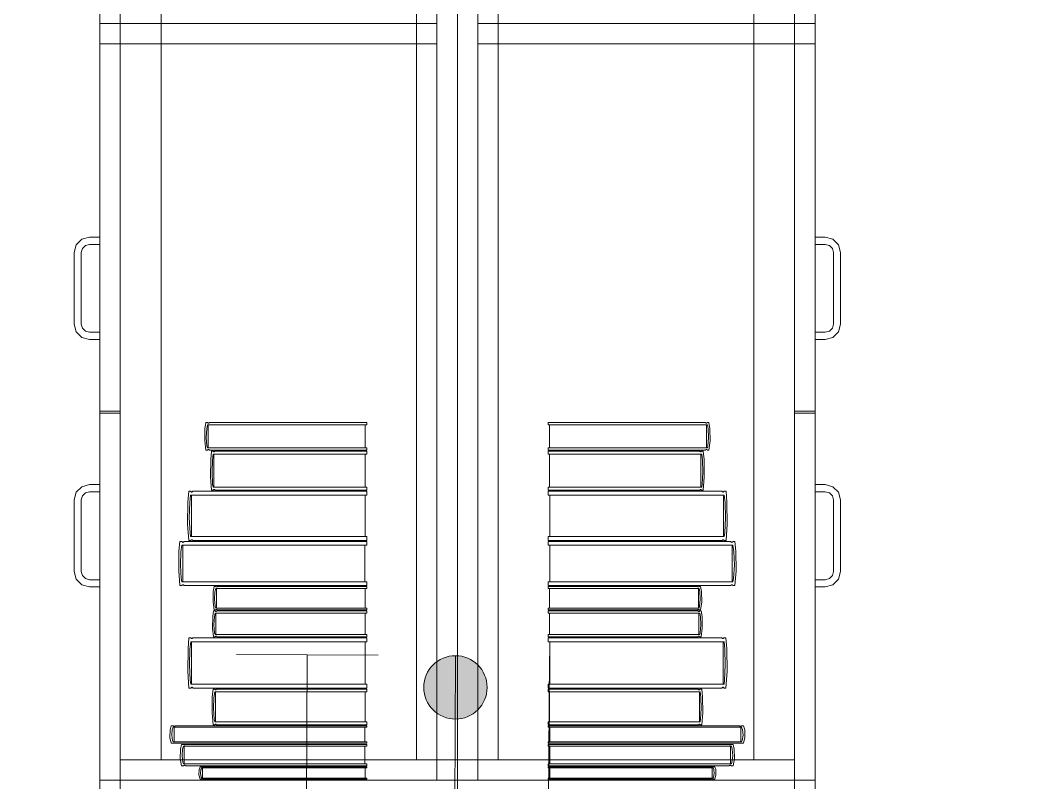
# Model space of a CAD drawing. Header units: inches. Extents: x -19 to 5698, y -728 to 92.
# Drawn here: x 19.242 to 20.234, y 13.83 to 14.575 of the extents above; entities that cross this region are included whole.
import ezdxf

# ---------------------------------------------------------------- set-up
doc = ezdxf.new("R2010")
doc.units = ezdxf.units.IN
doc.header["$MEASUREMENT"] = 0
doc.linetypes.add('HIDDEN', pattern=[0.375, 0.25, -0.125])
doc.linetypes.add('RAYITAS', pattern=[0.375, 0.25, -0.125])
for name, color, linetype, lineweight in [('00 conduct tomacorr', 120, 'HIDDEN', 30), ('T-TECHO-E', 150, 'Continuous', 20), ('TOMACORRIENTE', 22, 'RAYITAS', 9)]:
    doc.layers.add(name, color=color, linetype=linetype, lineweight=lineweight)
doc.layers.add('08 _ STR _ EXT _ 10 Vereda Exterior', color=7, linetype='Continuous')
doc.layers.add('Interior - Mobiliario', color=7, linetype='Continuous')

# ---------------------------------------------------------------- blocks, each defined once
blk = doc.blocks.new('a')
at = {"layer": 'TOMACORRIENTE', "ltscale": 0.05}
h = blk.add_hatch(color=4, dxfattribs=at)
edge = h.paths.add_edge_path()
edge.add_arc((0, 0.0752), 0.02106, 0, 360)
at = {"layer": 'TOMACORRIENTE', "color": 4}
for p, q in [((-0.14553, 0.09625), (-0.0515, 0.09625)), ((-0.09851, 0.09625), (-0.09851, -0.09657)), ((0, 0.09625), (0, -0.09625)), ((0.06232, -0.09625), (0.06232, 0.09625))]:
    blk.add_line(p, q, dxfattribs=at)
blk.add_circle((0, 0.0752), 0.02106, dxfattribs=at)
blk = doc.blocks.new('CABLE 3FACE')
at = {"layer": 'T-TECHO-E', "rotation": 59.94170052614085}
blk.add_blockref('a', (0, 0), dxfattribs=at)

msp = doc.modelspace()

# ---------------------------------------------------------------- hatches: boundary and pattern name
at = {"layer": '08 _ STR _ EXT _ 10 Vereda Exterior', "linetype": 'Continuous', "lineweight": 13}
h = msp.add_hatch(dxfattribs=at)
h.set_pattern_fill('RETÍCULA_100X100_0002', color=251, style=0, pattern_type=2)
h.set_pattern_definition([(360, (3.7574, 18.3027), (0, 2.53199), []), (90, (3.7574, 18.3027), (-3.6, 0), [])])
h.paths.add_polyline_path([(2.17, 3.62132), (4.29132, 1.5), (9.32, 1.5), (9.32, 6.5), (40.52, 6.5), (40.52, 1.5), (52.92, 1.5), (52.92, 19.08592), (51.56998, 19.08592), (51.56998, 7.2), (9.06996, 7.2), (9.06996, 7.85001), (6.52013, 7.85001, -0.414214), (6.27012, 8.10001), (6.27012, 8.85001, -0.414213), (6.52012, 9.10001), (9.06996, 9.10002), (9.06996, 12), (6.52013, 12, -0.414214), (6.27011, 12.25), (6.27007, 13, -0.414213), (6.52012, 13.25), (9.06996, 13.25001), (9.06996, 16.14999), (6.52008, 16.14999, -0.414214), (6.27012, 16.39999), (6.27008, 17.14999, -0.414213), (6.52008, 17.39999), (8.76997, 17.4), (8.77062, 21.04989), (2.17, 21.04989)])

# ---------------------------------------------------------------- linework, layer by layer
at = {"layer": 'Interior - Mobiliario', "color": 175, "linetype": 'Continuous', "lineweight": 13}
for p, q in [((19.31998, 13.8121), (19.31998, 15.3121)), ((19.66998, 15.3121), (19.66998, 13.8121)), ((19.66998, 15.3121), (19.66998, 13.8121)), ((20.01998, 13.8121), (20.01998, 15.3121)), ((19.31998, 15.2921), (19.31998, 13.8321)), ((19.31998, 15.2921), (19.31998, 13.8321)), ((19.33998, 15.2921), (19.33998, 13.8321)), ((19.33998, 15.2921), (19.33998, 13.8321)), ((19.33998, 15.2921), (19.33998, 13.8321)), ((19.64998, 13.8321), (19.64998, 15.2921)), ((19.64998, 13.8321), (19.64998, 15.2921)), ((19.64998, 15.2921), (19.64998, 13.8321)), ((19.64998, 13.8321), (19.64998, 15.2921)), ((19.64998, 13.8321), (19.64998, 15.2921)), ((19.64998, 13.8321), (19.64998, 15.2921)), ((19.66998, 13.8321), (19.66998, 15.2921)), ((19.66998, 13.8321), (19.66998, 15.2921)), ((19.66998, 13.8321), (19.66998, 15.2921)), ((19.66998, 13.8321), (19.66998, 15.2921)), ((19.66998, 13.8321), (19.66998, 15.2921)), ((19.66998, 13.8321), (19.66998, 15.2921)), ((19.68998, 13.8321), (19.68998, 15.2921)), ((19.68998, 13.8321), (19.68998, 15.2921)), ((19.68998, 15.2921), (19.68998, 13.8321)), ((19.68998, 13.8321), (19.68998, 15.2921)), ((19.68998, 13.8321), (19.68998, 15.2921)), ((19.68998, 13.8321), (19.68998, 15.2921)), ((19.99998, 15.2921), (19.99998, 13.8321)), ((19.99998, 15.2921), (19.99998, 13.8321)), ((19.99998, 15.2921), (19.99998, 13.8321)), ((20.01998, 15.2921), (20.01998, 13.8321)), ((20.01998, 15.2921), (20.01998, 13.8321)), ((19.33998, 15.2721), (19.33998, 13.8521)), ((19.37998, 13.8521), (19.37998, 15.2721)), ((19.62998, 15.2721), (19.62998, 13.8521)), ((19.66998, 13.8521), (19.66998, 15.2721)), ((19.66998, 13.8521), (19.66998, 15.2721)), ((19.70998, 15.2721), (19.70998, 13.8521)), ((19.95998, 13.8521), (19.95998, 15.2721)), ((19.99998, 15.2721), (19.99998, 13.8521)), ((19.31998, 14.5721), (19.31998, 14.9311)), ((19.33998, 14.5721), (19.33998, 14.9311)), ((19.99998, 14.5721), (19.99998, 14.9311)), ((20.01998, 14.5721), (20.01998, 14.9311)), ((19.31998, 14.5721), (19.64998, 14.5721)), ((19.31998, 14.5521), (19.31998, 14.5721)), ((19.64998, 14.5721), (19.31998, 14.5721)), ((19.31998, 14.5721), (19.31998, 14.5521)), ((19.64998, 14.5721), (19.31998, 14.5721)), ((19.31998, 14.5721), (19.31998, 14.5521)), ((19.31998, 14.5721), (19.33998, 14.5721)), ((19.64998, 14.5521), (19.64998, 14.5721)), ((19.64998, 14.5521), (19.64998, 14.5721)), ((19.64998, 14.5521), (19.64998, 14.5721)), ((19.68998, 14.5521), (19.68998, 14.5721)), ((20.01998, 14.5721), (19.68998, 14.5721)), ((19.68998, 14.5721), (20.01998, 14.5721)), ((19.68998, 14.5521), (19.68998, 14.5721)), ((19.68998, 14.5721), (20.01998, 14.5721)), ((19.68998, 14.5521), (19.68998, 14.5721)), ((20.01998, 14.5721), (19.99998, 14.5721)), ((20.01998, 14.5521), (20.01998, 14.5721)), ((20.01998, 14.5721), (20.01998, 14.5521)), ((20.01998, 14.5721), (20.01998, 14.5521)), ((19.31998, 14.5521), (19.64998, 14.5521)), ((19.31998, 14.5521), (19.64998, 14.5521)), ((19.31998, 14.5521), (19.64998, 14.5521)), ((19.31998, 14.5521), (19.31998, 14.1931)), ((19.31998, 14.5521), (19.33998, 14.5521)), ((19.33998, 14.5521), (19.33998, 14.1931)), ((20.01998, 14.5521), (19.68998, 14.5521)), ((20.01998, 14.5521), (19.68998, 14.5521)), ((20.01998, 14.5521), (19.68998, 14.5521)), ((19.99998, 14.5521), (19.99998, 14.1931)), ((20.01998, 14.5521), (19.99998, 14.5521)), ((20.01998, 14.5521), (20.01998, 14.1931)), ((19.29699, 14.3556), (19.30248, 14.36109)), ((19.30248, 14.36109), (19.30998, 14.3631)), ((19.30998, 14.3631), (19.31998, 14.3631)), ((19.31998, 14.3631), (19.31998, 14.3561)), ((20.02998, 14.3631), (20.01998, 14.3631)), ((20.01998, 14.3631), (20.01998, 14.3561)), ((20.03748, 14.36109), (20.02998, 14.3631)), ((20.04297, 14.3556), (20.03748, 14.36109)), ((19.29498, 14.3481), (19.29699, 14.3556)), ((19.30305, 14.3521), (19.30198, 14.3481)), ((19.30598, 14.35503), (19.30305, 14.3521)), ((19.30998, 14.3561), (19.30598, 14.35503)), ((19.31998, 14.3561), (19.30998, 14.3561)), ((20.01998, 14.3561), (20.02998, 14.3561)), ((20.02998, 14.3561), (20.03398, 14.35503)), ((20.03398, 14.35503), (20.03691, 14.3521)), ((20.03691, 14.3521), (20.03798, 14.3481)), ((20.04498, 14.3481), (20.04297, 14.3556)), ((19.29498, 14.2781), (19.29498, 14.3481)), ((19.30198, 14.3481), (19.30198, 14.2781)), ((20.03798, 14.3481), (20.03798, 14.2781)), ((20.04498, 14.2781), (20.04498, 14.3481)), ((19.29699, 14.2706), (19.29498, 14.2781)), ((19.30248, 14.26511), (19.29699, 14.2706)), ((19.30198, 14.2781), (19.30305, 14.2741)), ((19.30305, 14.2741), (19.30598, 14.27117)), ((19.30598, 14.27117), (19.30998, 14.2701)), ((20.03398, 14.27117), (20.02998, 14.2701)), ((20.03691, 14.2741), (20.03398, 14.27117)), ((20.03798, 14.2781), (20.03691, 14.2741)), ((20.03748, 14.26511), (20.04297, 14.2706)), ((20.04297, 14.2706), (20.04498, 14.2781)), ((19.30998, 14.2631), (19.30248, 14.26511)), ((19.30998, 14.2701), (19.31998, 14.2701)), ((19.31998, 14.2631), (19.30998, 14.2631)), ((19.31998, 14.2701), (19.31998, 14.2631)), ((20.02998, 14.2701), (20.01998, 14.2701)), ((20.01998, 14.2701), (20.01998, 14.2631)), ((20.01998, 14.2631), (20.02998, 14.2631)), ((20.02998, 14.2631), (20.03748, 14.26511)), ((19.31998, 14.1931), (19.33998, 14.1931)), ((19.31998, 13.8321), (19.31998, 14.1911)), ((19.31998, 14.1911), (19.33998, 14.1911)), ((19.33998, 13.8321), (19.33998, 14.1911)), ((20.01998, 14.1931), (19.99998, 14.1931)), ((19.99998, 13.8321), (19.99998, 14.1911)), ((20.01998, 14.1911), (19.99998, 14.1911)), ((20.01998, 13.8321), (20.01998, 14.1911)), ((19.42381, 14.18172), (19.42294, 14.17585)), ((19.42552, 14.18172), (19.42381, 14.18172)), ((19.42561, 14.18162), (19.42552, 14.18172)), ((19.42581, 14.18146), (19.42561, 14.18162)), ((19.42602, 14.18134), (19.42581, 14.18146)), ((19.42625, 14.18128), (19.42602, 14.18134)), ((19.42648, 14.18128), (19.42625, 14.18128)), ((19.42671, 14.18133), (19.42648, 14.18128)), ((19.42693, 14.18143), (19.42671, 14.18133)), ((19.42713, 14.18158), (19.42693, 14.18143)), ((19.42726, 14.18172), (19.42713, 14.18158)), ((19.58132, 14.18172), (19.42726, 14.18172)), ((19.58132, 14.17958), (19.58132, 14.18172)), ((19.75864, 14.17958), (19.75864, 14.18172)), ((19.75864, 14.18172), (19.9127, 14.18172)), ((19.9127, 14.18172), (19.91283, 14.18158)), ((19.91283, 14.18158), (19.91303, 14.18143)), ((19.91303, 14.18143), (19.91325, 14.18133)), ((19.91325, 14.18133), (19.91348, 14.18128)), ((19.91348, 14.18128), (19.91371, 14.18128)), ((19.91371, 14.18128), (19.91394, 14.18134)), ((19.91394, 14.18134), (19.91415, 14.18146)), ((19.91415, 14.18146), (19.91435, 14.18162)), ((19.91435, 14.18162), (19.91444, 14.18172)), ((19.91444, 14.18172), (19.91615, 14.18172)), ((19.91615, 14.18172), (19.91701, 14.17585)), ((19.42294, 14.17585), (19.42275, 14.16388)), ((19.42426, 14.16733), (19.42466, 14.17557)), ((19.42466, 14.17557), (19.42538, 14.17958)), ((19.42538, 14.17958), (19.58132, 14.17958)), ((19.42617, 14.17958), (19.42617, 14.15709)), ((19.57975, 14.15709), (19.57975, 14.17958)), ((19.91458, 14.17958), (19.75864, 14.17958)), ((19.76021, 14.15709), (19.76021, 14.17958)), ((19.91379, 14.17958), (19.91379, 14.15709)), ((19.9153, 14.17557), (19.91458, 14.17958)), ((19.9157, 14.16733), (19.9153, 14.17557)), ((19.91701, 14.17585), (19.91721, 14.16388)), ((19.42275, 14.16388), (19.42381, 14.15495)), ((19.42491, 14.15912), (19.42426, 14.16733)), ((19.91505, 14.15912), (19.9157, 14.16733)), ((19.91721, 14.16388), (19.91615, 14.15495)), ((19.42381, 14.15495), (19.42552, 14.15495)), ((19.42538, 14.15709), (19.42491, 14.15912)), ((19.58132, 14.15709), (19.42538, 14.15709)), ((19.42552, 14.15495), (19.42565, 14.1551)), ((19.42565, 14.1551), (19.42585, 14.15525)), ((19.42585, 14.15525), (19.42607, 14.15535)), ((19.42607, 14.15535), (19.4263, 14.1554)), ((19.4263, 14.1554), (19.42653, 14.15539)), ((19.42653, 14.15539), (19.42676, 14.15533)), ((19.42676, 14.15533), (19.42698, 14.15522)), ((19.42698, 14.15522), (19.42718, 14.15506)), ((19.42718, 14.15506), (19.42726, 14.15495)), ((19.42726, 14.15495), (19.58132, 14.15495)), ((19.42942, 14.15395), (19.42859, 14.14555)), ((19.43107, 14.15395), (19.42942, 14.15395)), ((19.43115, 14.1538), (19.43107, 14.15395)), ((19.43135, 14.15357), (19.43115, 14.1538)), ((19.43156, 14.15341), (19.43135, 14.15357)), ((19.43178, 14.15332), (19.43156, 14.15341)), ((19.432, 14.15331), (19.43178, 14.15332)), ((19.43222, 14.15338), (19.432, 14.15331)), ((19.43243, 14.15353), (19.43222, 14.15338)), ((19.43263, 14.15375), (19.43243, 14.15353)), ((19.43275, 14.15395), (19.43263, 14.15375)), ((19.58132, 14.15395), (19.43275, 14.15395)), ((19.58132, 14.15495), (19.58132, 14.15709)), ((19.58132, 14.15089), (19.58132, 14.15395)), ((19.75864, 14.15495), (19.75864, 14.15709)), ((19.75864, 14.15709), (19.91458, 14.15709)), ((19.9127, 14.15495), (19.75864, 14.15495)), ((19.75864, 14.15089), (19.75864, 14.15395)), ((19.75864, 14.15395), (19.90721, 14.15395)), ((19.90721, 14.15395), (19.90733, 14.15375)), ((19.90733, 14.15375), (19.90753, 14.15353)), ((19.90753, 14.15353), (19.90774, 14.15338)), ((19.90774, 14.15338), (19.90796, 14.15331)), ((19.90796, 14.15331), (19.90818, 14.15332)), ((19.90818, 14.15332), (19.9084, 14.15341)), ((19.9084, 14.15341), (19.90861, 14.15357)), ((19.90861, 14.15357), (19.90881, 14.1538)), ((19.90881, 14.1538), (19.90889, 14.15395)), ((19.90889, 14.15395), (19.91054, 14.15395)), ((19.91054, 14.15395), (19.91137, 14.14555)), ((19.91278, 14.15506), (19.9127, 14.15495)), ((19.91298, 14.15522), (19.91278, 14.15506)), ((19.9132, 14.15533), (19.91298, 14.15522)), ((19.91343, 14.15539), (19.9132, 14.15533)), ((19.91366, 14.1554), (19.91343, 14.15539)), ((19.91389, 14.15535), (19.91366, 14.1554)), ((19.91411, 14.15525), (19.91389, 14.15535)), ((19.91431, 14.1551), (19.91411, 14.15525)), ((19.91444, 14.15495), (19.91431, 14.1551)), ((19.91615, 14.15495), (19.91444, 14.15495)), ((19.91458, 14.15709), (19.91505, 14.15912)), ((19.42859, 14.14555), (19.4284, 14.12843)), ((19.42985, 14.13337), (19.43024, 14.14515)), ((19.43024, 14.14515), (19.43094, 14.15089)), ((19.43094, 14.15089), (19.58132, 14.15089)), ((19.4317, 14.15089), (19.4317, 14.11872)), ((19.5798, 14.11872), (19.5798, 14.15089)), ((19.90902, 14.15089), (19.75864, 14.15089)), ((19.76016, 14.11872), (19.76016, 14.15089)), ((19.90826, 14.15089), (19.90826, 14.11872)), ((19.90972, 14.14515), (19.90902, 14.15089)), ((19.91011, 14.13337), (19.90972, 14.14515)), ((19.91137, 14.14555), (19.91156, 14.12843)), ((19.43049, 14.12162), (19.42985, 14.13337)), ((19.90947, 14.12162), (19.91011, 14.13337)), ((19.4284, 14.12843), (19.42942, 14.11566)), ((19.43094, 14.11872), (19.43049, 14.12162)), ((19.90902, 14.11872), (19.90947, 14.12162)), ((19.91156, 14.12843), (19.91054, 14.11566)), ((19.29699, 14.1136), (19.29498, 14.1061)), ((19.30248, 14.11909), (19.29699, 14.1136)), ((19.30998, 14.1211), (19.30248, 14.11909)), ((19.30305, 14.1101), (19.30598, 14.11303)), ((19.30598, 14.11303), (19.30998, 14.1141)), ((19.31998, 14.1211), (19.30998, 14.1211)), ((19.30998, 14.1141), (19.31998, 14.1141)), ((19.31998, 14.1141), (19.31998, 14.1211)), ((19.40715, 14.11466), (19.4062, 14.10407)), ((19.40905, 14.11466), (19.40715, 14.11466)), ((19.40914, 14.11447), (19.40905, 14.11466)), ((19.40936, 14.11418), (19.40914, 14.11447)), ((19.4096, 14.11397), (19.40936, 14.11418)), ((19.40985, 14.11386), (19.4096, 14.11397)), ((19.41011, 14.11385), (19.40985, 14.11386)), ((19.41036, 14.11394), (19.41011, 14.11385)), ((19.41061, 14.11412), (19.41036, 14.11394)), ((19.41083, 14.1144), (19.41061, 14.11412)), ((19.41098, 14.11466), (19.41083, 14.1144)), ((19.58132, 14.11466), (19.41098, 14.11466)), ((19.42942, 14.11566), (19.43107, 14.11566)), ((19.58132, 14.11872), (19.43094, 14.11872)), ((19.43107, 14.11566), (19.4312, 14.11586)), ((19.4312, 14.11586), (19.43139, 14.11608)), ((19.43139, 14.11608), (19.4316, 14.11623)), ((19.4316, 14.11623), (19.43182, 14.1163)), ((19.43182, 14.1163), (19.43205, 14.11629)), ((19.43205, 14.11629), (19.43227, 14.1162)), ((19.43227, 14.1162), (19.43248, 14.11604)), ((19.43248, 14.11604), (19.43267, 14.11581)), ((19.43267, 14.11581), (19.43275, 14.11566)), ((19.43275, 14.11566), (19.58132, 14.11566)), ((19.58132, 14.11566), (19.58132, 14.11872)), ((19.58132, 14.1108), (19.58132, 14.11466)), ((19.75864, 14.11566), (19.75864, 14.11872)), ((19.75864, 14.11872), (19.90902, 14.11872)), ((19.90721, 14.11566), (19.75864, 14.11566)), ((19.75864, 14.1108), (19.75864, 14.11466)), ((19.75864, 14.11466), (19.92898, 14.11466)), ((19.90729, 14.11581), (19.90721, 14.11566)), ((19.90748, 14.11604), (19.90729, 14.11581)), ((19.90769, 14.1162), (19.90748, 14.11604)), ((19.90791, 14.11629), (19.90769, 14.1162)), ((19.90814, 14.1163), (19.90791, 14.11629)), ((19.90836, 14.11623), (19.90814, 14.1163)), ((19.90857, 14.11608), (19.90836, 14.11623)), ((19.90876, 14.11586), (19.90857, 14.11608)), ((19.90889, 14.11566), (19.90876, 14.11586)), ((19.91054, 14.11566), (19.90889, 14.11566)), ((19.92898, 14.11466), (19.92913, 14.1144)), ((19.92913, 14.1144), (19.92935, 14.11412)), ((19.92935, 14.11412), (19.9296, 14.11394)), ((19.9296, 14.11394), (19.92985, 14.11385)), ((19.92985, 14.11385), (19.93011, 14.11386)), ((19.93011, 14.11386), (19.93036, 14.11397)), ((19.93036, 14.11397), (19.9306, 14.11418)), ((19.9306, 14.11418), (19.93082, 14.11447)), ((19.93082, 14.11447), (19.93091, 14.11466)), ((19.93091, 14.11466), (19.93281, 14.11466)), ((19.93281, 14.11466), (19.93376, 14.10407)), ((20.01998, 14.1211), (20.02998, 14.1211)), ((20.01998, 14.1141), (20.01998, 14.1211)), ((20.02998, 14.1141), (20.01998, 14.1141)), ((20.02998, 14.1211), (20.03748, 14.11909)), ((20.03398, 14.11303), (20.02998, 14.1141)), ((20.03691, 14.1101), (20.03398, 14.11303)), ((20.03748, 14.11909), (20.04297, 14.1136)), ((20.04297, 14.1136), (20.04498, 14.1061)), ((19.29498, 14.1061), (19.29498, 14.0361)), ((19.30198, 14.1061), (19.30305, 14.1101)), ((19.30198, 14.0361), (19.30198, 14.1061)), ((19.4062, 14.10407), (19.40598, 14.08249)), ((19.40765, 14.08871), (19.40809, 14.10357)), ((19.40809, 14.10357), (19.40889, 14.1108)), ((19.40889, 14.1108), (19.58132, 14.1108)), ((19.40977, 14.1108), (19.40977, 14.07025)), ((19.57958, 14.07025), (19.57958, 14.1108)), ((19.93107, 14.1108), (19.75864, 14.1108)), ((19.76038, 14.07025), (19.76038, 14.1108)), ((19.93019, 14.1108), (19.93019, 14.07025)), ((19.93187, 14.10357), (19.93107, 14.1108)), ((19.93231, 14.08871), (19.93187, 14.10357)), ((19.93376, 14.10407), (19.93398, 14.08249)), ((20.03798, 14.1061), (20.03691, 14.1101)), ((20.03798, 14.0361), (20.03798, 14.1061)), ((20.04498, 14.1061), (20.04498, 14.0361)), ((19.40598, 14.08249), (19.40715, 14.06639)), ((19.40838, 14.07391), (19.40765, 14.08871)), ((19.93158, 14.07391), (19.93231, 14.08871)), ((19.93398, 14.08249), (19.93281, 14.06639)), ((19.40889, 14.07025), (19.40838, 14.07391)), ((19.93107, 14.07025), (19.93158, 14.07391)), ((19.39849, 14.06539), (19.39749, 14.05598)), ((19.40048, 14.06539), (19.39849, 14.06539)), ((19.39948, 14.05553), (19.40032, 14.06196)), ((19.40032, 14.06196), (19.58132, 14.06196)), ((19.40058, 14.06523), (19.40048, 14.06539)), ((19.40081, 14.06497), (19.40058, 14.06523)), ((19.40106, 14.06478), (19.40081, 14.06497)), ((19.40133, 14.06469), (19.40106, 14.06478)), ((19.40123, 14.06196), (19.40123, 14.02591)), ((19.4016, 14.06468), (19.40133, 14.06469)), ((19.40186, 14.06476), (19.4016, 14.06468)), ((19.40212, 14.06492), (19.40186, 14.06476)), ((19.40235, 14.06516), (19.40212, 14.06492)), ((19.4025, 14.06539), (19.40235, 14.06516)), ((19.58132, 14.06539), (19.4025, 14.06539)), ((19.40715, 14.06639), (19.40905, 14.06639)), ((19.58132, 14.07025), (19.40889, 14.07025)), ((19.40905, 14.06639), (19.40919, 14.06665)), ((19.40919, 14.06665), (19.40941, 14.06693)), ((19.40941, 14.06693), (19.40966, 14.06711)), ((19.40966, 14.06711), (19.40991, 14.0672)), ((19.40991, 14.0672), (19.41017, 14.06719)), ((19.41017, 14.06719), (19.41042, 14.06708)), ((19.41042, 14.06708), (19.41066, 14.06687)), ((19.41066, 14.06687), (19.41088, 14.06658)), ((19.41088, 14.06658), (19.41098, 14.06639)), ((19.41098, 14.06639), (19.58132, 14.06639)), ((19.57949, 14.02591), (19.57949, 14.06196)), ((19.58132, 14.06639), (19.58132, 14.07025)), ((19.58132, 14.06196), (19.58132, 14.06539)), ((19.75864, 14.06639), (19.75864, 14.07025)), ((19.75864, 14.07025), (19.93107, 14.07025)), ((19.92898, 14.06639), (19.75864, 14.06639)), ((19.75864, 14.06196), (19.75864, 14.06539)), ((19.75864, 14.06539), (19.93746, 14.06539)), ((19.93964, 14.06196), (19.75864, 14.06196)), ((19.76047, 14.02591), (19.76047, 14.06196)), ((19.92908, 14.06658), (19.92898, 14.06639)), ((19.9293, 14.06687), (19.92908, 14.06658)), ((19.92954, 14.06708), (19.9293, 14.06687)), ((19.92979, 14.06719), (19.92954, 14.06708)), ((19.93005, 14.0672), (19.92979, 14.06719)), ((19.9303, 14.06711), (19.93005, 14.0672)), ((19.93055, 14.06693), (19.9303, 14.06711)), ((19.93077, 14.06665), (19.93055, 14.06693)), ((19.93091, 14.06639), (19.93077, 14.06665)), ((19.93281, 14.06639), (19.93091, 14.06639)), ((19.93746, 14.06539), (19.93761, 14.06516)), ((19.93761, 14.06516), (19.93784, 14.06492)), ((19.93784, 14.06492), (19.9381, 14.06476)), ((19.9381, 14.06476), (19.93836, 14.06468)), ((19.93836, 14.06468), (19.93863, 14.06469)), ((19.93863, 14.06469), (19.9389, 14.06478)), ((19.93873, 14.06196), (19.93873, 14.02591)), ((19.9389, 14.06478), (19.93915, 14.06497)), ((19.93915, 14.06497), (19.93938, 14.06523)), ((19.93938, 14.06523), (19.93948, 14.06539)), ((19.93948, 14.06539), (19.94147, 14.06539)), ((19.94048, 14.05553), (19.93964, 14.06196)), ((19.94147, 14.06539), (19.94247, 14.05598)), ((19.39749, 14.05598), (19.39726, 14.03679)), ((19.39901, 14.04232), (19.39948, 14.05553)), ((19.94095, 14.04232), (19.94048, 14.05553)), ((19.94247, 14.05598), (19.9427, 14.03679)), ((19.39978, 14.02917), (19.39901, 14.04232)), ((19.94018, 14.02917), (19.94095, 14.04232)), ((19.29498, 14.0361), (19.29699, 14.0286)), ((19.30305, 14.0321), (19.30198, 14.0361)), ((19.39726, 14.03679), (19.39849, 14.02248)), ((19.9427, 14.03679), (19.94147, 14.02248)), ((20.03691, 14.0321), (20.03798, 14.0361)), ((20.04498, 14.0361), (20.04297, 14.0286)), ((19.29699, 14.0286), (19.30248, 14.02311)), ((19.30248, 14.02311), (19.30998, 14.0211)), ((19.30598, 14.02917), (19.30305, 14.0321)), ((19.30998, 14.0281), (19.30598, 14.02917)), ((19.31998, 14.0281), (19.30998, 14.0281)), ((19.31998, 14.0211), (19.31998, 14.0281)), ((19.39849, 14.02248), (19.40048, 14.02248)), ((19.40032, 14.02591), (19.39978, 14.02917)), ((19.58132, 14.02591), (19.40032, 14.02591)), ((19.40048, 14.02248), (19.40063, 14.02271)), ((19.40063, 14.02271), (19.40086, 14.02295)), ((19.40086, 14.02295), (19.40112, 14.02312)), ((19.40112, 14.02312), (19.40139, 14.0232)), ((19.40139, 14.0232), (19.40166, 14.02318)), ((19.40166, 14.02318), (19.40192, 14.02309)), ((19.40192, 14.02309), (19.40217, 14.02291)), ((19.40217, 14.02291), (19.4024, 14.02264)), ((19.4024, 14.02264), (19.4025, 14.02248)), ((19.4025, 14.02248), (19.58132, 14.02248)), ((19.58132, 14.02248), (19.58132, 14.02591)), ((19.75864, 14.02248), (19.75864, 14.02591)), ((19.75864, 14.02591), (19.93964, 14.02591)), ((19.93746, 14.02248), (19.75864, 14.02248)), ((19.93756, 14.02264), (19.93746, 14.02248)), ((19.93779, 14.02291), (19.93756, 14.02264)), ((19.93804, 14.02309), (19.93779, 14.02291)), ((19.9383, 14.02318), (19.93804, 14.02309)), ((19.93857, 14.0232), (19.9383, 14.02318)), ((19.93884, 14.02312), (19.93857, 14.0232)), ((19.9391, 14.02295), (19.93884, 14.02312)), ((19.93933, 14.02271), (19.9391, 14.02295)), ((19.93948, 14.02248), (19.93933, 14.02271)), ((19.94147, 14.02248), (19.93948, 14.02248)), ((19.93964, 14.02591), (19.94018, 14.02917)), ((20.01998, 14.0281), (20.02998, 14.0281)), ((20.01998, 14.0211), (20.01998, 14.0281)), ((20.02998, 14.0281), (20.03398, 14.02917)), ((20.03748, 14.02311), (20.02998, 14.0211)), ((20.03398, 14.02917), (20.03691, 14.0321)), ((20.04297, 14.0286), (20.03748, 14.02311)), ((19.30998, 14.0211), (19.31998, 14.0211)), ((19.43115, 14.01645), (19.43096, 14.00619)), ((19.43197, 14.02148), (19.43115, 14.01645)), ((19.43359, 14.02148), (19.43197, 14.02148)), ((19.43239, 14.00915), (19.43277, 14.01621)), ((19.43277, 14.01621), (19.43346, 14.01964)), ((19.43346, 14.01964), (19.58132, 14.01964)), ((19.43367, 14.02139), (19.43359, 14.02148)), ((19.43386, 14.02125), (19.43367, 14.02139)), ((19.43407, 14.02115), (19.43386, 14.02125)), ((19.43428, 14.0211), (19.43407, 14.02115)), ((19.43421, 14.01964), (19.43421, 14.00038)), ((19.4345, 14.02109), (19.43428, 14.0211)), ((19.43472, 14.02114), (19.4345, 14.02109)), ((19.43493, 14.02122), (19.43472, 14.02114)), ((19.43512, 14.02135), (19.43493, 14.02122)), ((19.43524, 14.02148), (19.43512, 14.02135)), ((19.58132, 14.02148), (19.43524, 14.02148)), ((19.57983, 14.00038), (19.57983, 14.01964)), ((19.58132, 14.01964), (19.58132, 14.02148)), ((19.75864, 14.01964), (19.75864, 14.02148)), ((19.75864, 14.02148), (19.90471, 14.02148)), ((19.9065, 14.01964), (19.75864, 14.01964)), ((19.76013, 14.00038), (19.76013, 14.01964)), ((19.90471, 14.02148), (19.90484, 14.02135)), ((19.90484, 14.02135), (19.90503, 14.02122)), ((19.90503, 14.02122), (19.90524, 14.02114)), ((19.90524, 14.02114), (19.90546, 14.02109)), ((19.90546, 14.02109), (19.90568, 14.0211)), ((19.90568, 14.0211), (19.90589, 14.02115)), ((19.90575, 14.01964), (19.90575, 14.00038)), ((19.90589, 14.02115), (19.9061, 14.02125)), ((19.9061, 14.02125), (19.90629, 14.02139)), ((19.90629, 14.02139), (19.90637, 14.02148)), ((19.90637, 14.02148), (19.90799, 14.02148)), ((19.90719, 14.01621), (19.9065, 14.01964)), ((19.90757, 14.00915), (19.90719, 14.01621)), ((19.90799, 14.02148), (19.90881, 14.01645)), ((19.90881, 14.01645), (19.909, 14.00619)), ((20.02998, 14.0211), (20.01998, 14.0211)), ((19.43096, 14.00619), (19.43197, 13.99854)), ((19.43302, 14.00212), (19.43239, 14.00915)), ((19.90694, 14.00212), (19.90757, 14.00915)), ((19.909, 14.00619), (19.90799, 13.99854)), ((19.43134, 13.99754), (19.43052, 13.99203)), ((19.43297, 13.99754), (19.43134, 13.99754)), ((19.43197, 13.99854), (19.43359, 13.99854)), ((19.43215, 13.99177), (19.43284, 13.99553)), ((19.43284, 13.99553), (19.58132, 13.99553)), ((19.43306, 13.99745), (19.43297, 13.99754)), ((19.43346, 14.00038), (19.43302, 14.00212)), ((19.43325, 13.99729), (19.43306, 13.99745)), ((19.43345, 13.99719), (19.43325, 13.99729)), ((19.43367, 13.99713), (19.43345, 13.99719)), ((19.58132, 14.00038), (19.43346, 14.00038)), ((19.43359, 13.99854), (19.43371, 13.99867)), ((19.43359, 13.99553), (19.43359, 13.97443)), ((19.43389, 13.99712), (19.43367, 13.99713)), ((19.43371, 13.99867), (19.43391, 13.9988)), ((19.43411, 13.99717), (19.43389, 13.99712)), ((19.43391, 13.9988), (19.43411, 13.99888)), ((19.43411, 13.99888), (19.43433, 13.99893)), ((19.43432, 13.99726), (19.43411, 13.99717)), ((19.43451, 13.99741), (19.43432, 13.99726)), ((19.43433, 13.99893), (19.43455, 13.99892)), ((19.43464, 13.99754), (19.43451, 13.99741)), ((19.43455, 13.99892), (19.43477, 13.99887)), ((19.58132, 13.99754), (19.43464, 13.99754)), ((19.43477, 13.99887), (19.43497, 13.99877)), ((19.43497, 13.99877), (19.43516, 13.99863)), ((19.43516, 13.99863), (19.43524, 13.99854)), ((19.43524, 13.99854), (19.58132, 13.99854)), ((19.57982, 13.97443), (19.57982, 13.99553)), ((19.58132, 13.99854), (19.58132, 14.00038)), ((19.58132, 13.99553), (19.58132, 13.99754)), ((19.75864, 13.99854), (19.75864, 14.00038)), ((19.75864, 14.00038), (19.9065, 14.00038)), ((19.90471, 13.99854), (19.75864, 13.99854)), ((19.75864, 13.99553), (19.75864, 13.99754)), ((19.75864, 13.99754), (19.90532, 13.99754)), ((19.90712, 13.99553), (19.75864, 13.99553)), ((19.76014, 13.97443), (19.76014, 13.99553)), ((19.9048, 13.99863), (19.90471, 13.99854)), ((19.90499, 13.99877), (19.9048, 13.99863)), ((19.90519, 13.99887), (19.90499, 13.99877)), ((19.90541, 13.99892), (19.90519, 13.99887)), ((19.90532, 13.99754), (19.90545, 13.99741)), ((19.90563, 13.99893), (19.90541, 13.99892)), ((19.90545, 13.99741), (19.90564, 13.99726)), ((19.90584, 13.99888), (19.90563, 13.99893)), ((19.90564, 13.99726), (19.90585, 13.99717)), ((19.90605, 13.9988), (19.90584, 13.99888)), ((19.90585, 13.99717), (19.90607, 13.99712)), ((19.90625, 13.99867), (19.90605, 13.9988)), ((19.90607, 13.99712), (19.90629, 13.99713)), ((19.90637, 13.99854), (19.90625, 13.99867)), ((19.90629, 13.99713), (19.90651, 13.99719)), ((19.90799, 13.99854), (19.90637, 13.99854)), ((19.90637, 13.99553), (19.90637, 13.97443)), ((19.9065, 14.00038), (19.90694, 14.00212)), ((19.90651, 13.99719), (19.90671, 13.99729)), ((19.90671, 13.99729), (19.9069, 13.99745)), ((19.9069, 13.99745), (19.90699, 13.99754)), ((19.90699, 13.99754), (19.90862, 13.99754)), ((19.9078, 13.99177), (19.90712, 13.99553)), ((19.90862, 13.99754), (19.90944, 13.99203)), ((19.43052, 13.99203), (19.43034, 13.9808)), ((19.43177, 13.98404), (19.43215, 13.99177)), ((19.4324, 13.97634), (19.43177, 13.98404)), ((19.90756, 13.97634), (19.90819, 13.98404)), ((19.90819, 13.98404), (19.9078, 13.99177)), ((19.90944, 13.99203), (19.90962, 13.9808)), ((19.43034, 13.9808), (19.43134, 13.97243)), ((19.43284, 13.97443), (19.4324, 13.97634)), ((19.58132, 13.97443), (19.43284, 13.97443)), ((19.4331, 13.97256), (19.43329, 13.9727)), ((19.43329, 13.9727), (19.4335, 13.9728)), ((19.4335, 13.9728), (19.43372, 13.97284)), ((19.43372, 13.97284), (19.43394, 13.97284)), ((19.43394, 13.97284), (19.43416, 13.97278)), ((19.43416, 13.97278), (19.43436, 13.97268)), ((19.43436, 13.97268), (19.43455, 13.97252)), ((19.58132, 13.97243), (19.58132, 13.97443)), ((19.75864, 13.97243), (19.75864, 13.97443)), ((19.75864, 13.97443), (19.90712, 13.97443)), ((19.9056, 13.97268), (19.90541, 13.97252)), ((19.9058, 13.97278), (19.9056, 13.97268)), ((19.90602, 13.97284), (19.9058, 13.97278)), ((19.90624, 13.97284), (19.90602, 13.97284)), ((19.90646, 13.9728), (19.90624, 13.97284)), ((19.90667, 13.9727), (19.90646, 13.9728)), ((19.90686, 13.97256), (19.90667, 13.9727)), ((19.90712, 13.97443), (19.90756, 13.97634)), ((19.90962, 13.9808), (19.90862, 13.97243)), ((19.40733, 13.97143), (19.40638, 13.96061)), ((19.40922, 13.97143), (19.40733, 13.97143)), ((19.40827, 13.9601), (19.40907, 13.96748)), ((19.40907, 13.96748), (19.58132, 13.96748)), ((19.40932, 13.97123), (19.40922, 13.97143)), ((19.40954, 13.97093), (19.40932, 13.97123)), ((19.40978, 13.97072), (19.40954, 13.97093)), ((19.41003, 13.97061), (19.40978, 13.97072)), ((19.40994, 13.96748), (19.40994, 13.92606)), ((19.41029, 13.9706), (19.41003, 13.97061)), ((19.41054, 13.97069), (19.41029, 13.9706)), ((19.41078, 13.97088), (19.41054, 13.97069)), ((19.41101, 13.97116), (19.41078, 13.97088)), ((19.41115, 13.97143), (19.41101, 13.97116)), ((19.58132, 13.97143), (19.41115, 13.97143)), ((19.43134, 13.97243), (19.43297, 13.97243)), ((19.43297, 13.97243), (19.4331, 13.97256)), ((19.43455, 13.97252), (19.43464, 13.97243)), ((19.43464, 13.97243), (19.58132, 13.97243)), ((19.57958, 13.92606), (19.57958, 13.96748)), ((19.58132, 13.96748), (19.58132, 13.97143)), ((19.90532, 13.97243), (19.75864, 13.97243)), ((19.75864, 13.96748), (19.75864, 13.97143)), ((19.75864, 13.97143), (19.92881, 13.97143)), ((19.93089, 13.96748), (19.75864, 13.96748)), ((19.76038, 13.92606), (19.76038, 13.96748)), ((19.90541, 13.97252), (19.90532, 13.97243)), ((19.90699, 13.97243), (19.90686, 13.97256)), ((19.90862, 13.97243), (19.90699, 13.97243)), ((19.92881, 13.97143), (19.92895, 13.97116)), ((19.92895, 13.97116), (19.92918, 13.97088)), ((19.92918, 13.97088), (19.92942, 13.97069)), ((19.92942, 13.97069), (19.92967, 13.9706)), ((19.92967, 13.9706), (19.92993, 13.97061)), ((19.92993, 13.97061), (19.93018, 13.97072)), ((19.93002, 13.96748), (19.93002, 13.92606)), ((19.93018, 13.97072), (19.93042, 13.97093)), ((19.93042, 13.97093), (19.93064, 13.97123)), ((19.93064, 13.97123), (19.93074, 13.97143)), ((19.93074, 13.97143), (19.93263, 13.97143)), ((19.93169, 13.9601), (19.93089, 13.96748)), ((19.93263, 13.97143), (19.93358, 13.96061)), ((19.40638, 13.96061), (19.40616, 13.93856)), ((19.40783, 13.94492), (19.40827, 13.9601)), ((19.93213, 13.94492), (19.93169, 13.9601)), ((19.93358, 13.96061), (19.93379, 13.93856)), ((19.40856, 13.9298), (19.40783, 13.94492)), ((19.9314, 13.9298), (19.93213, 13.94492)), ((19.40616, 13.93856), (19.40733, 13.92212)), ((19.93379, 13.93856), (19.93263, 13.92212)), ((19.40907, 13.92606), (19.40856, 13.9298)), ((19.58132, 13.92606), (19.40907, 13.92606)), ((19.58132, 13.92212), (19.58132, 13.92606)), ((19.75864, 13.92212), (19.75864, 13.92606)), ((19.75864, 13.92606), (19.93089, 13.92606)), ((19.93089, 13.92606), (19.9314, 13.9298)), ((19.40733, 13.92212), (19.40922, 13.92212)), ((19.40922, 13.92212), (19.40937, 13.92238)), ((19.40937, 13.92238), (19.40959, 13.92267)), ((19.40959, 13.92267), (19.40984, 13.92285)), ((19.40984, 13.92285), (19.41009, 13.92294)), ((19.41009, 13.92294), (19.41035, 13.92293)), ((19.41035, 13.92293), (19.4106, 13.92282)), ((19.4106, 13.92282), (19.41084, 13.92261)), ((19.41084, 13.92261), (19.41105, 13.92231)), ((19.41105, 13.92231), (19.41115, 13.92212)), ((19.41115, 13.92212), (19.58132, 13.92212)), ((19.43014, 13.91346), (19.42996, 13.89784)), ((19.43097, 13.92112), (19.43014, 13.91346)), ((19.4326, 13.92112), (19.43097, 13.92112)), ((19.43178, 13.91309), (19.43247, 13.91833)), ((19.43247, 13.91833), (19.58132, 13.91833)), ((19.43268, 13.92098), (19.4326, 13.92112)), ((19.43287, 13.92077), (19.43268, 13.92098)), ((19.43308, 13.92062), (19.43287, 13.92077)), ((19.4333, 13.92054), (19.43308, 13.92062)), ((19.43322, 13.91833), (19.43322, 13.88899)), ((19.43352, 13.92054), (19.4333, 13.92054)), ((19.43374, 13.9206), (19.43352, 13.92054)), ((19.43395, 13.92073), (19.43374, 13.9206)), ((19.43414, 13.92093), (19.43395, 13.92073)), ((19.43427, 13.92112), (19.43414, 13.92093)), ((19.58132, 13.92112), (19.43427, 13.92112)), ((19.57982, 13.88899), (19.57982, 13.91833)), ((19.58132, 13.91833), (19.58132, 13.92112)), ((19.92881, 13.92212), (19.75864, 13.92212)), ((19.75864, 13.91833), (19.75864, 13.92112)), ((19.75864, 13.92112), (19.90569, 13.92112)), ((19.90749, 13.91833), (19.75864, 13.91833)), ((19.76014, 13.88899), (19.76014, 13.91833)), ((19.90569, 13.92112), (19.90582, 13.92093)), ((19.90582, 13.92093), (19.90601, 13.92073)), ((19.90601, 13.92073), (19.90622, 13.9206)), ((19.90622, 13.9206), (19.90644, 13.92054)), ((19.90644, 13.92054), (19.90666, 13.92054)), ((19.90666, 13.92054), (19.90688, 13.92062)), ((19.90674, 13.91833), (19.90674, 13.88899)), ((19.90688, 13.92062), (19.90708, 13.92077)), ((19.90708, 13.92077), (19.90728, 13.92098)), ((19.90728, 13.92098), (19.90736, 13.92112)), ((19.90736, 13.92112), (19.90899, 13.92112)), ((19.90818, 13.91309), (19.90749, 13.91833)), ((19.90899, 13.92112), (19.90982, 13.91346)), ((19.90982, 13.91346), (19.91, 13.89784)), ((19.9289, 13.92231), (19.92881, 13.92212)), ((19.92912, 13.92261), (19.9289, 13.92231)), ((19.92936, 13.92282), (19.92912, 13.92261)), ((19.92961, 13.92293), (19.92936, 13.92282)), ((19.92987, 13.92294), (19.92961, 13.92293)), ((19.93012, 13.92285), (19.92987, 13.92294)), ((19.93037, 13.92267), (19.93012, 13.92285)), ((19.93059, 13.92238), (19.93037, 13.92267)), ((19.93074, 13.92212), (19.93059, 13.92238)), ((19.93263, 13.92212), (19.93074, 13.92212)), ((19.4314, 13.90234), (19.43178, 13.91309)), ((19.90856, 13.90234), (19.90818, 13.91309)), ((19.42996, 13.89784), (19.43097, 13.88619)), ((19.43202, 13.89163), (19.4314, 13.90234)), ((19.90794, 13.89163), (19.90856, 13.90234)), ((19.91, 13.89784), (19.90899, 13.88619)), ((19.38993, 13.88519), (19.38889, 13.88145)), ((19.39201, 13.88519), (19.38993, 13.88519)), ((19.39097, 13.88127), (19.39185, 13.88383)), ((19.39185, 13.88383), (19.58132, 13.88383)), ((19.39212, 13.88512), (19.39201, 13.88519)), ((19.39236, 13.88502), (19.39212, 13.88512)), ((19.39263, 13.88495), (19.39236, 13.88502)), ((19.3929, 13.88491), (19.39263, 13.88495)), ((19.3928, 13.88383), (19.3928, 13.8695)), ((19.39318, 13.88491), (19.3929, 13.88491)), ((19.39346, 13.88494), (19.39318, 13.88491)), ((19.39373, 13.885), (19.39346, 13.88494)), ((19.39398, 13.8851), (19.39373, 13.885)), ((19.39413, 13.88519), (19.39398, 13.8851)), ((19.58132, 13.88519), (19.39413, 13.88519)), ((19.43097, 13.88619), (19.4326, 13.88619)), ((19.43247, 13.88899), (19.43202, 13.89163)), ((19.58132, 13.88899), (19.43247, 13.88899)), ((19.4326, 13.88619), (19.43273, 13.88638)), ((19.43273, 13.88638), (19.43292, 13.88658)), ((19.43292, 13.88658), (19.43313, 13.88671)), ((19.43313, 13.88671), (19.43335, 13.88677)), ((19.43335, 13.88677), (19.43357, 13.88677)), ((19.43357, 13.88677), (19.43379, 13.88669)), ((19.43379, 13.88669), (19.43399, 13.88654)), ((19.43399, 13.88654), (19.43418, 13.88633)), ((19.43418, 13.88633), (19.43427, 13.88619)), ((19.43427, 13.88619), (19.58132, 13.88619)), ((19.57941, 13.8695), (19.57941, 13.88383)), ((19.58132, 13.88619), (19.58132, 13.88899)), ((19.58132, 13.88383), (19.58132, 13.88519)), ((19.75864, 13.88619), (19.75864, 13.88899)), ((19.75864, 13.88899), (19.90749, 13.88899)), ((19.90569, 13.88619), (19.75864, 13.88619)), ((19.75864, 13.88383), (19.75864, 13.88519)), ((19.75864, 13.88519), (19.94583, 13.88519)), ((19.94811, 13.88383), (19.75864, 13.88383)), ((19.76055, 13.8695), (19.76055, 13.88383)), ((19.90578, 13.88633), (19.90569, 13.88619)), ((19.90597, 13.88654), (19.90578, 13.88633)), ((19.90617, 13.88669), (19.90597, 13.88654)), ((19.90639, 13.88677), (19.90617, 13.88669)), ((19.90661, 13.88677), (19.90639, 13.88677)), ((19.90683, 13.88671), (19.90661, 13.88677)), ((19.90704, 13.88658), (19.90683, 13.88671)), ((19.90723, 13.88638), (19.90704, 13.88658)), ((19.90736, 13.88619), (19.90723, 13.88638)), ((19.90899, 13.88619), (19.90736, 13.88619)), ((19.90749, 13.88899), (19.90794, 13.89163)), ((19.94583, 13.88519), (19.94598, 13.8851)), ((19.94598, 13.8851), (19.94623, 13.885)), ((19.94623, 13.885), (19.9465, 13.88494)), ((19.9465, 13.88494), (19.94678, 13.88491)), ((19.94678, 13.88491), (19.94706, 13.88491)), ((19.94706, 13.88491), (19.94733, 13.88495)), ((19.94715, 13.88383), (19.94715, 13.8695)), ((19.94733, 13.88495), (19.9476, 13.88502)), ((19.9476, 13.88502), (19.94784, 13.88512)), ((19.94784, 13.88512), (19.94795, 13.88519)), ((19.94795, 13.88519), (19.95003, 13.88519)), ((19.94899, 13.88127), (19.94811, 13.88383)), ((19.95003, 13.88519), (19.95107, 13.88145)), ((19.38889, 13.88145), (19.38865, 13.87382)), ((19.38865, 13.87382), (19.38993, 13.86814)), ((19.39048, 13.87602), (19.39097, 13.88127)), ((19.39128, 13.87079), (19.39048, 13.87602)), ((19.94868, 13.87079), (19.94948, 13.87602)), ((19.94948, 13.87602), (19.94899, 13.88127)), ((19.95131, 13.87382), (19.95003, 13.86814)), ((19.95107, 13.88145), (19.95131, 13.87382)), ((19.38993, 13.86814), (19.39201, 13.86814)), ((19.39185, 13.8695), (19.39128, 13.87079)), ((19.58132, 13.8695), (19.39185, 13.8695)), ((19.39201, 13.86814), (19.39217, 13.86823)), ((19.39217, 13.86823), (19.39242, 13.86833)), ((19.39242, 13.86833), (19.39269, 13.86839)), ((19.39269, 13.86839), (19.39296, 13.86842)), ((19.39296, 13.86842), (19.39325, 13.86842)), ((19.39325, 13.86842), (19.39352, 13.86838)), ((19.39352, 13.86838), (19.39379, 13.86831)), ((19.39379, 13.86831), (19.39403, 13.8682)), ((19.39403, 13.8682), (19.39413, 13.86814)), ((19.39413, 13.86814), (19.58132, 13.86814)), ((19.40005, 13.86714), (19.39906, 13.86256)), ((19.40202, 13.86714), (19.40005, 13.86714)), ((19.40103, 13.86234), (19.40186, 13.86547)), ((19.40186, 13.86547), (19.58132, 13.86547)), ((19.40212, 13.86706), (19.40202, 13.86714)), ((19.40235, 13.86693), (19.40212, 13.86706)), ((19.4026, 13.86684), (19.40235, 13.86693)), ((19.40286, 13.86679), (19.4026, 13.86684)), ((19.40277, 13.86547), (19.40277, 13.84794)), ((19.40313, 13.86679), (19.40286, 13.86679)), ((19.40339, 13.86683), (19.40313, 13.86679)), ((19.40365, 13.86691), (19.40339, 13.86683)), ((19.40388, 13.86702), (19.40365, 13.86691)), ((19.40403, 13.86714), (19.40388, 13.86702)), ((19.58132, 13.86714), (19.40403, 13.86714)), ((19.57951, 13.84794), (19.57951, 13.86547)), ((19.58132, 13.86814), (19.58132, 13.8695)), ((19.58132, 13.86547), (19.58132, 13.86714)), ((19.75864, 13.86814), (19.75864, 13.8695)), ((19.75864, 13.8695), (19.94811, 13.8695)), ((19.94583, 13.86814), (19.75864, 13.86814)), ((19.75864, 13.86547), (19.75864, 13.86714)), ((19.75864, 13.86714), (19.93593, 13.86714)), ((19.9381, 13.86547), (19.75864, 13.86547)), ((19.76045, 13.84794), (19.76045, 13.86547)), ((19.93593, 13.86714), (19.93608, 13.86702)), ((19.93608, 13.86702), (19.93631, 13.86691)), ((19.93631, 13.86691), (19.93657, 13.86683)), ((19.93657, 13.86683), (19.93683, 13.86679)), ((19.93683, 13.86679), (19.9371, 13.86679)), ((19.9371, 13.86679), (19.93736, 13.86684)), ((19.93719, 13.86547), (19.93719, 13.84794)), ((19.93736, 13.86684), (19.93761, 13.86693)), ((19.93761, 13.86693), (19.93784, 13.86706)), ((19.93784, 13.86706), (19.93794, 13.86714)), ((19.93794, 13.86714), (19.93991, 13.86714)), ((19.93893, 13.86234), (19.9381, 13.86547)), ((19.93991, 13.86714), (19.9409, 13.86256)), ((19.94593, 13.8682), (19.94583, 13.86814)), ((19.94617, 13.86831), (19.94593, 13.8682)), ((19.94644, 13.86838), (19.94617, 13.86831)), ((19.94671, 13.86842), (19.94644, 13.86838)), ((19.947, 13.86842), (19.94671, 13.86842)), ((19.94727, 13.86839), (19.947, 13.86842)), ((19.94754, 13.86833), (19.94727, 13.86839)), ((19.94779, 13.86823), (19.94754, 13.86833)), ((19.94795, 13.86814), (19.94779, 13.86823)), ((19.95003, 13.86814), (19.94795, 13.86814)), ((19.94811, 13.8695), (19.94868, 13.87079)), ((19.39906, 13.86256), (19.39883, 13.85323)), ((19.40057, 13.85592), (19.40103, 13.86234)), ((19.40133, 13.84952), (19.40057, 13.85592)), ((19.93863, 13.84952), (19.93939, 13.85592)), ((19.93939, 13.85592), (19.93893, 13.86234)), ((19.9409, 13.86256), (19.94113, 13.85323)), ((19.33998, 13.8521), (19.33998, 13.8121)), ((19.33998, 13.8521), (19.37998, 13.8521)), ((19.37998, 13.8521), (19.62998, 13.8521)), ((19.39883, 13.85323), (19.40005, 13.84627)), ((19.40005, 13.84627), (19.40202, 13.84627)), ((19.40186, 13.84794), (19.40133, 13.84952)), ((19.58132, 13.84794), (19.40186, 13.84794)), ((19.40202, 13.84627), (19.40217, 13.84638)), ((19.40217, 13.84638), (19.40241, 13.8465)), ((19.40241, 13.8465), (19.40266, 13.84658)), ((19.40266, 13.84658), (19.40292, 13.84662)), ((19.40292, 13.84662), (19.40319, 13.84661)), ((19.40319, 13.84661), (19.40345, 13.84657)), ((19.40345, 13.84657), (19.4037, 13.84648)), ((19.4037, 13.84648), (19.40393, 13.84635)), ((19.40393, 13.84635), (19.40403, 13.84627)), ((19.40403, 13.84627), (19.58132, 13.84627)), ((19.41816, 13.84527), (19.41726, 13.8426)), ((19.41993, 13.84527), (19.41816, 13.84527)), ((19.41904, 13.84247), (19.41979, 13.8443)), ((19.41979, 13.8443), (19.58132, 13.8443)), ((19.42002, 13.84522), (19.41993, 13.84527)), ((19.42023, 13.84515), (19.42002, 13.84522)), ((19.42045, 13.8451), (19.42023, 13.84515)), ((19.42069, 13.84507), (19.42045, 13.8451)), ((19.4206, 13.8443), (19.4206, 13.83407)), ((19.42093, 13.84507), (19.42069, 13.84507)), ((19.42117, 13.84509), (19.42093, 13.84507)), ((19.42139, 13.84514), (19.42117, 13.84509)), ((19.4216, 13.84521), (19.42139, 13.84514)), ((19.42174, 13.84527), (19.4216, 13.84521)), ((19.58132, 13.84527), (19.42174, 13.84527)), ((19.57969, 13.83407), (19.57969, 13.8443)), ((19.58132, 13.84627), (19.58132, 13.84794)), ((19.58132, 13.8443), (19.58132, 13.84527)), ((19.62998, 13.8521), (19.66998, 13.8521)), ((19.66998, 13.8121), (19.66998, 13.8521)), ((19.66998, 13.8121), (19.66998, 13.8521)), ((19.70998, 13.8521), (19.66998, 13.8521)), ((19.95998, 13.8521), (19.70998, 13.8521)), ((19.75864, 13.84627), (19.75864, 13.84794)), ((19.75864, 13.84794), (19.9381, 13.84794)), ((19.93593, 13.84627), (19.75864, 13.84627)), ((19.75864, 13.8443), (19.75864, 13.84527)), ((19.75864, 13.84527), (19.91822, 13.84527)), ((19.92017, 13.8443), (19.75864, 13.8443)), ((19.76027, 13.83407), (19.76027, 13.8443)), ((19.91822, 13.84527), (19.91836, 13.84521)), ((19.91836, 13.84521), (19.91857, 13.84514)), ((19.91857, 13.84514), (19.91879, 13.84509)), ((19.91879, 13.84509), (19.91903, 13.84507)), ((19.91903, 13.84507), (19.91927, 13.84507)), ((19.91927, 13.84507), (19.91951, 13.8451)), ((19.91936, 13.8443), (19.91936, 13.83407)), ((19.91951, 13.8451), (19.91973, 13.84515)), ((19.91973, 13.84515), (19.91994, 13.84522)), ((19.91994, 13.84522), (19.92003, 13.84527)), ((19.92003, 13.84527), (19.9218, 13.84527)), ((19.92092, 13.84247), (19.92017, 13.8443)), ((19.9218, 13.84527), (19.9227, 13.8426)), ((19.93603, 13.84635), (19.93593, 13.84627)), ((19.93626, 13.84648), (19.93603, 13.84635)), ((19.93651, 13.84657), (19.93626, 13.84648)), ((19.93677, 13.84661), (19.93651, 13.84657)), ((19.93704, 13.84662), (19.93677, 13.84661)), ((19.9373, 13.84658), (19.93704, 13.84662)), ((19.93755, 13.8465), (19.9373, 13.84658)), ((19.93779, 13.84638), (19.93755, 13.8465)), ((19.93794, 13.84627), (19.93779, 13.84638)), ((19.93991, 13.84627), (19.93794, 13.84627)), ((19.9381, 13.84794), (19.93863, 13.84952)), ((19.94113, 13.85323), (19.93991, 13.84627)), ((19.99998, 13.8521), (19.95998, 13.8521)), ((19.99998, 13.8521), (19.99998, 13.8121)), ((19.41726, 13.8426), (19.41706, 13.83716)), ((19.41706, 13.83716), (19.41816, 13.8331)), ((19.41862, 13.83873), (19.41904, 13.84247)), ((19.41931, 13.835), (19.41862, 13.83873)), ((19.41979, 13.83407), (19.41931, 13.835)), ((19.58132, 13.83407), (19.41979, 13.83407)), ((19.58132, 13.8331), (19.58132, 13.83407)), ((19.75864, 13.8331), (19.75864, 13.83407)), ((19.75864, 13.83407), (19.92017, 13.83407)), ((19.92017, 13.83407), (19.92065, 13.835)), ((19.92065, 13.835), (19.92134, 13.83873)), ((19.92134, 13.83873), (19.92092, 13.84247)), ((19.9229, 13.83716), (19.9218, 13.8331)), ((19.9227, 13.8426), (19.9229, 13.83716)), ((19.31998, 13.8321), (19.66998, 13.8321)), ((19.31998, 13.8121), (19.31998, 13.8321)), ((19.66998, 13.8321), (19.31998, 13.8321)), ((19.31998, 13.8321), (19.31998, 13.8121)), ((19.31998, 13.8321), (19.66998, 13.8321)), ((19.31998, 13.8321), (19.64998, 13.8321)), ((19.31998, 13.8321), (19.33998, 13.8321)), ((19.33998, 13.8321), (19.64998, 13.8321)), ((19.33998, 13.8321), (19.64998, 13.8321)), ((19.33998, 13.8321), (19.64998, 13.8321)), ((19.41816, 13.8331), (19.41993, 13.8331)), ((19.41993, 13.8331), (19.42007, 13.83317)), ((19.42007, 13.83317), (19.42028, 13.83323)), ((19.42028, 13.83323), (19.4205, 13.83328)), ((19.4205, 13.83328), (19.42074, 13.8333)), ((19.42074, 13.8333), (19.42098, 13.8333)), ((19.42098, 13.8333), (19.42122, 13.83327)), ((19.42122, 13.83327), (19.42144, 13.83322)), ((19.42144, 13.83322), (19.42165, 13.83315)), ((19.42165, 13.83315), (19.42174, 13.8331)), ((19.42174, 13.8331), (19.58132, 13.8331)), ((19.64998, 13.8321), (19.66998, 13.8321)), ((19.64998, 13.8321), (19.66998, 13.8321)), ((19.66998, 13.8121), (19.66998, 13.8321)), ((19.66998, 13.8121), (19.66998, 13.8321)), ((19.68998, 13.8321), (19.66998, 13.8321)), ((19.68998, 13.8321), (19.66998, 13.8321)), ((19.66998, 13.8121), (19.66998, 13.8321)), ((20.01998, 13.8321), (19.66998, 13.8321)), ((19.66998, 13.8321), (20.01998, 13.8321)), ((19.66998, 13.8121), (19.66998, 13.8321)), ((20.01998, 13.8321), (19.66998, 13.8321)), ((19.99998, 13.8321), (19.68998, 13.8321)), ((20.01998, 13.8321), (19.68998, 13.8321)), ((19.99998, 13.8321), (19.68998, 13.8321)), ((19.99998, 13.8321), (19.68998, 13.8321)), ((19.91822, 13.8331), (19.75864, 13.8331)), ((19.91831, 13.83315), (19.91822, 13.8331)), ((19.91852, 13.83322), (19.91831, 13.83315)), ((19.91874, 13.83327), (19.91852, 13.83322)), ((19.91898, 13.8333), (19.91874, 13.83327)), ((19.91922, 13.8333), (19.91898, 13.8333)), ((19.91946, 13.83328), (19.91922, 13.8333)), ((19.91968, 13.83323), (19.91946, 13.83328)), ((19.91989, 13.83317), (19.91968, 13.83323)), ((19.92003, 13.8331), (19.91989, 13.83317)), ((19.9218, 13.8331), (19.92003, 13.8331)), ((20.01998, 13.8321), (19.99998, 13.8321)), ((20.01998, 13.8121), (20.01998, 13.8321)), ((20.01998, 13.8321), (20.01998, 13.8121))]:
    msp.add_line(p, q, dxfattribs=at)

# ---------------------------------------------------------------- block references
at = {"layer": '00 conduct tomacorr', "xscale": 1.47256122672843, "yscale": 1.47256122672843, "zscale": 1.47256122672843, "rotation": 299.7894777823319}
msp.add_blockref('CABLE 3FACE', (19.66752, 13.8121), dxfattribs=at)

doc.saveas('drawing.dxf')
